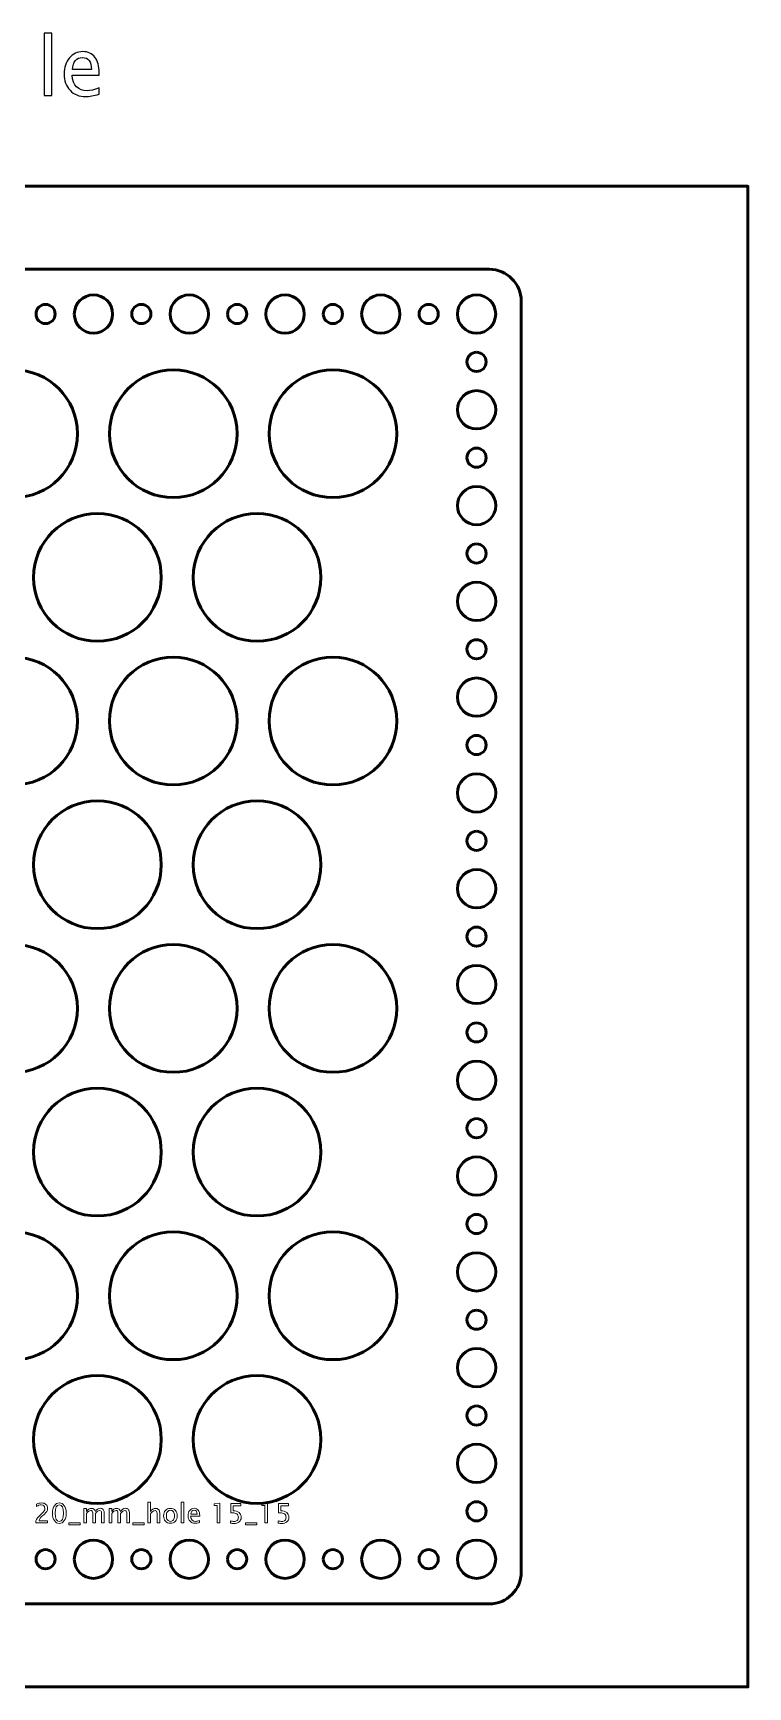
# Model space of a CAD drawing. Header units: centimetres. Extents: x -44 to 44, y -29.8 to 29.1.
# Drawn here: x 2.8 to 14, y -29.75 to -3.85 of the extents above; entities that cross this region are included whole.
import ezdxf

# ---------------------------------------------------------------- set-up
doc = ezdxf.new("R2010")
doc.units = ezdxf.units.CM
doc.header["$MEASUREMENT"] = 0
doc.layers.add('Layer 1', color=7, linetype='Continuous')

msp = doc.modelspace()

# ---------------------------------------------------------------- linework, layer by layer
at = {"layer": 'Layer 1', "color": 4, "lineweight": 53}
msp.add_lwpolyline([(-14, -29.75), (14, -29.75), (14, -6.25), (-14, -6.25), (-14, -29.75)], close=True, dxfattribs=at)
at = {"layer": 'Layer 1', "lineweight": 53}
for centre, major_axis in [((9.75, -9), (0, 0.15)), ((2.50003, -10.12503), (0, 1.00003)), ((5.00003, -10.12503), (0, 1.00003)), ((7.50003, -10.12503), (0, 1.00003)), ((9.75001, -9.75001), (0, 0.30001)), ((9.75, -10.5), (0, 0.15)), ((9.75001, -11.25001), (0, 0.30001)), ((3.81253, -12.37503), (0, 1.00003)), ((6.31253, -12.37503), (0, 1.00003)), ((9.75, -12), (0, 0.15)), ((9.75001, -12.75001), (0, 0.30001)), ((9.75, -13.5), (0, 0.15)), ((2.50003, -14.62503), (0, 1.00003)), ((5.00003, -14.62503), (0, 1.00003)), ((7.50003, -14.62503), (0, 1.00003)), ((9.75001, -14.25001), (0, 0.30001)), ((9.75, -15), (0, 0.15)), ((9.75001, -15.75001), (0, 0.30001)), ((3.81253, -16.87503), (0, 1.00003)), ((6.31253, -16.87503), (0, 1.00003)), ((9.75, -16.5), (0, 0.15)), ((9.75001, -17.25001), (0, 0.30001)), ((9.75, -18), (0, 0.15)), ((2.50003, -19.12503), (0, 1.00003)), ((5.00003, -19.12503), (0, 1.00003)), ((7.50003, -19.12503), (0, 1.00003)), ((9.75001, -18.75001), (0, 0.30001)), ((9.75, -19.5), (0, 0.15)), ((9.75001, -20.25001), (0, 0.30001)), ((3.81253, -21.37503), (0, 1.00003)), ((6.31253, -21.37503), (0, 1.00003)), ((9.75, -21), (0, 0.15)), ((9.75001, -21.75001), (0, 0.30001)), ((9.75, -22.5), (0, 0.15)), ((2.50003, -23.62503), (0, 1.00003)), ((5.00003, -23.62503), (0, 1.00003)), ((7.50003, -23.62503), (0, 1.00003)), ((9.75001, -23.25001), (0, 0.30001)), ((9.75, -24), (0, 0.15)), ((9.75001, -24.75001), (0, 0.30001)), ((3.81253, -25.87503), (0, 1.00003)), ((6.31253, -25.87503), (0, 1.00003)), ((9.75, -25.5), (0, 0.15)), ((9.75001, -26.25001), (0, 0.30001)), ((9.75, -27), (0, 0.15))]:
    msp.add_ellipse(centre, major_axis=major_axis, ratio=1, dxfattribs=at)
at = {"layer": 'Layer 1'}
for points, knots in [([(2.97593, -4.82956), (2.97593, -4.82956), (2.97593, -3.85039), (2.97593, -3.85039), (2.97593, -3.85039), (2.97593, -3.85039), (3.09785, -3.85039), (3.09785, -3.85039), (3.09785, -3.85039), (3.09785, -3.85039), (3.09785, -4.82956), (3.09785, -4.82956), (3.09785, -4.82956), (3.09785, -4.82956), (2.97593, -4.82956), (2.97593, -4.82956)], [0, 0, 0, 0, 0.2, 0.2, 0.2, 0.2, 0.4, 0.4, 0.4, 0.4, 0.6, 0.6, 0.6, 0.6, 1, 1, 1, 1]), ([(3.83699, -4.80797), (3.75508, -4.83252), (3.68501, -4.8448), (3.62659, -4.8448), (3.62659, -4.8448), (3.5269, -4.8448), (3.44583, -4.81178), (3.38339, -4.74595), (3.38339, -4.74595), (3.32095, -4.68012), (3.28962, -4.59482), (3.28962, -4.48983), (3.28962, -4.48983), (3.28962, -4.38802), (3.31714, -4.30441), (3.37238, -4.23901), (3.37238, -4.23901), (3.42763, -4.17382), (3.49832, -4.14122), (3.58447, -4.14122), (3.58447, -4.14122), (3.66596, -4.14122), (3.72904, -4.17022), (3.77349, -4.22821), (3.77349, -4.22821), (3.81794, -4.28621), (3.84017, -4.36834), (3.84017, -4.47481), (3.84017, -4.47481), (3.84017, -4.47481), (3.83953, -4.51206), (3.83953, -4.51206), (3.83953, -4.51206), (3.83953, -4.51206), (3.41408, -4.51206), (3.41408, -4.51206), (3.41408, -4.51206), (3.43186, -4.67293), (3.51039, -4.75336), (3.64945, -4.75336), (3.64945, -4.75336), (3.70047, -4.75336), (3.76291, -4.73897), (3.83699, -4.71018), (3.83699, -4.71018), (3.83699, -4.71018), (3.83699, -4.80797), (3.83699, -4.80797)], [0, 0, 0, 0, 0.07692308, 0.07692308, 0.07692308, 0.07692308, 0.15384615, 0.15384615, 0.15384615, 0.15384615, 0.23076923, 0.23076923, 0.23076923, 0.23076923, 0.30769231, 0.30769231, 0.30769231, 0.30769231, 0.38461538, 0.38461538, 0.38461538, 0.38461538, 0.46153846, 0.46153846, 0.46153846, 0.46153846, 0.53846154, 0.53846154, 0.53846154, 0.53846154, 0.61538462, 0.61538462, 0.61538462, 0.61538462, 0.69230769, 0.69230769, 0.69230769, 0.69230769, 0.76923077, 0.76923077, 0.76923077, 0.76923077, 0.84615385, 0.84615385, 0.84615385, 0.84615385, 1, 1, 1, 1]), ([(3.42043, -4.42062), (3.42043, -4.42062), (3.71761, -4.42062), (3.71761, -4.42062), (3.71761, -4.42062), (3.71761, -4.29531), (3.67083, -4.23266), (3.57749, -4.23266), (3.57749, -4.23266), (3.48351, -4.23266), (3.43123, -4.29531), (3.42043, -4.42062)], [0, 0, 0, 0, 0.25, 0.25, 0.25, 0.25, 0.5, 0.5, 0.5, 0.5, 1, 1, 1, 1])]:
    msp.add_open_spline(points, degree=3, knots=knots, dxfattribs=at)
at = {"layer": 'Layer 1', "lineweight": 53}
for points, knots in [([(-10.45, -27.95), (-10.45, -27.95), (-10.45, -8.05), (-10.45, -8.05), (-10.45, -8.05), (-10.45, -7.77386), (-10.22614, -7.55), (-9.95, -7.55), (-9.95, -7.55), (-9.95, -7.55), (9.95, -7.55), (9.95, -7.55), (9.95, -7.55), (10.22614, -7.55), (10.45, -7.77386), (10.45, -8.05), (10.45, -8.05), (10.45, -8.05), (10.45, -27.95), (10.45, -27.95), (10.45, -27.95), (10.45, -28.22614), (10.22614, -28.45), (9.95, -28.45), (9.95, -28.45), (9.95, -28.45), (-9.95, -28.45), (-9.95, -28.45), (-9.95, -28.45), (-10.22614, -28.45), (-10.45, -28.22614), (-10.45, -27.95)], [0, 0, 0, 0, 0.11111111, 0.11111111, 0.11111111, 0.11111111, 0.22222222, 0.22222222, 0.22222222, 0.22222222, 0.33333333, 0.33333333, 0.33333333, 0.33333333, 0.44444444, 0.44444444, 0.44444444, 0.44444444, 0.55555556, 0.55555556, 0.55555556, 0.55555556, 0.66666667, 0.66666667, 0.66666667, 0.66666667, 0.77777778, 0.77777778, 0.77777778, 0.77777778, 1, 1, 1, 1]), ([(3.45, -8.25), (3.45, -8.08431), (3.58431, -7.95), (3.75, -7.95), (3.75, -7.95), (3.91569, -7.95), (4.05, -8.08431), (4.05, -8.25), (4.05, -8.25), (4.05, -8.41569), (3.91569, -8.55), (3.75, -8.55), (3.75, -8.55), (3.58431, -8.55), (3.45, -8.41569), (3.45, -8.25)], [0, 0, 0, 0, 0.2, 0.2, 0.2, 0.2, 0.4, 0.4, 0.4, 0.4, 0.6, 0.6, 0.6, 0.6, 1, 1, 1, 1]), ([(4.95, -8.25), (4.95, -8.08431), (5.08431, -7.95), (5.25, -7.95), (5.25, -7.95), (5.41569, -7.95), (5.55, -8.08431), (5.55, -8.25), (5.55, -8.25), (5.55, -8.41569), (5.41569, -8.55), (5.25, -8.55), (5.25, -8.55), (5.08431, -8.55), (4.95, -8.41569), (4.95, -8.25)], [0, 0, 0, 0, 0.2, 0.2, 0.2, 0.2, 0.4, 0.4, 0.4, 0.4, 0.6, 0.6, 0.6, 0.6, 1, 1, 1, 1]), ([(6.45, -8.25), (6.45, -8.08431), (6.58431, -7.95), (6.75, -7.95), (6.75, -7.95), (6.91569, -7.95), (7.05, -8.08431), (7.05, -8.25), (7.05, -8.25), (7.05, -8.41569), (6.91569, -8.55), (6.75, -8.55), (6.75, -8.55), (6.58431, -8.55), (6.45, -8.41569), (6.45, -8.25)], [0, 0, 0, 0, 0.2, 0.2, 0.2, 0.2, 0.4, 0.4, 0.4, 0.4, 0.6, 0.6, 0.6, 0.6, 1, 1, 1, 1]), ([(7.95, -8.25), (7.95, -8.08431), (8.08431, -7.95), (8.25, -7.95), (8.25, -7.95), (8.41569, -7.95), (8.55, -8.08431), (8.55, -8.25), (8.55, -8.25), (8.55, -8.41569), (8.41569, -8.55), (8.25, -8.55), (8.25, -8.55), (8.08431, -8.55), (7.95, -8.41569), (7.95, -8.25)], [0, 0, 0, 0, 0.2, 0.2, 0.2, 0.2, 0.4, 0.4, 0.4, 0.4, 0.6, 0.6, 0.6, 0.6, 1, 1, 1, 1]), ([(9.45, -8.25), (9.45, -8.08431), (9.58431, -7.95), (9.75, -7.95), (9.75, -7.95), (9.91569, -7.95), (10.05, -8.08431), (10.05, -8.25), (10.05, -8.25), (10.05, -8.41569), (9.91569, -8.55), (9.75, -8.55), (9.75, -8.55), (9.58431, -8.55), (9.45, -8.41569), (9.45, -8.25)], [0, 0, 0, 0, 0.2, 0.2, 0.2, 0.2, 0.4, 0.4, 0.4, 0.4, 0.6, 0.6, 0.6, 0.6, 1, 1, 1, 1]), ([(2.85, -8.25), (2.85, -8.16716), (2.91716, -8.1), (3, -8.1), (3, -8.1), (3.08284, -8.1), (3.15, -8.16716), (3.15, -8.25), (3.15, -8.25), (3.15, -8.33284), (3.08284, -8.4), (3, -8.4), (3, -8.4), (2.91716, -8.4), (2.85, -8.33284), (2.85, -8.25)], [0, 0, 0, 0, 0.2, 0.2, 0.2, 0.2, 0.4, 0.4, 0.4, 0.4, 0.6, 0.6, 0.6, 0.6, 1, 1, 1, 1]), ([(4.35, -8.25), (4.35, -8.16716), (4.41716, -8.1), (4.5, -8.1), (4.5, -8.1), (4.58284, -8.1), (4.65, -8.16716), (4.65, -8.25), (4.65, -8.25), (4.65, -8.33284), (4.58284, -8.4), (4.5, -8.4), (4.5, -8.4), (4.41716, -8.4), (4.35, -8.33284), (4.35, -8.25)], [0, 0, 0, 0, 0.2, 0.2, 0.2, 0.2, 0.4, 0.4, 0.4, 0.4, 0.6, 0.6, 0.6, 0.6, 1, 1, 1, 1]), ([(5.85, -8.25), (5.85, -8.16716), (5.91716, -8.1), (6, -8.1), (6, -8.1), (6.08284, -8.1), (6.15, -8.16716), (6.15, -8.25), (6.15, -8.25), (6.15, -8.33284), (6.08284, -8.4), (6, -8.4), (6, -8.4), (5.91716, -8.4), (5.85, -8.33284), (5.85, -8.25)], [0, 0, 0, 0, 0.2, 0.2, 0.2, 0.2, 0.4, 0.4, 0.4, 0.4, 0.6, 0.6, 0.6, 0.6, 1, 1, 1, 1]), ([(7.35, -8.25), (7.35, -8.16716), (7.41716, -8.1), (7.5, -8.1), (7.5, -8.1), (7.58284, -8.1), (7.65, -8.16716), (7.65, -8.25), (7.65, -8.25), (7.65, -8.33284), (7.58284, -8.4), (7.5, -8.4), (7.5, -8.4), (7.41716, -8.4), (7.35, -8.33284), (7.35, -8.25)], [0, 0, 0, 0, 0.2, 0.2, 0.2, 0.2, 0.4, 0.4, 0.4, 0.4, 0.6, 0.6, 0.6, 0.6, 1, 1, 1, 1]), ([(8.85, -8.25), (8.85, -8.16716), (8.91716, -8.1), (9, -8.1), (9, -8.1), (9.08284, -8.1), (9.15, -8.16716), (9.15, -8.25), (9.15, -8.25), (9.15, -8.33284), (9.08284, -8.4), (9, -8.4), (9, -8.4), (8.91716, -8.4), (8.85, -8.33284), (8.85, -8.25)], [0, 0, 0, 0, 0.2, 0.2, 0.2, 0.2, 0.4, 0.4, 0.4, 0.4, 0.6, 0.6, 0.6, 0.6, 1, 1, 1, 1]), ([(3.45, -27.75), (3.45, -27.58431), (3.58431, -27.45), (3.75, -27.45), (3.75, -27.45), (3.91569, -27.45), (4.05, -27.58431), (4.05, -27.75), (4.05, -27.75), (4.05, -27.91569), (3.91569, -28.05), (3.75, -28.05), (3.75, -28.05), (3.58431, -28.05), (3.45, -27.91569), (3.45, -27.75)], [0, 0, 0, 0, 0.2, 0.2, 0.2, 0.2, 0.4, 0.4, 0.4, 0.4, 0.6, 0.6, 0.6, 0.6, 1, 1, 1, 1]), ([(4.95, -27.75), (4.95, -27.58431), (5.08431, -27.45), (5.25, -27.45), (5.25, -27.45), (5.41569, -27.45), (5.55, -27.58431), (5.55, -27.75), (5.55, -27.75), (5.55, -27.91569), (5.41569, -28.05), (5.25, -28.05), (5.25, -28.05), (5.08431, -28.05), (4.95, -27.91569), (4.95, -27.75)], [0, 0, 0, 0, 0.2, 0.2, 0.2, 0.2, 0.4, 0.4, 0.4, 0.4, 0.6, 0.6, 0.6, 0.6, 1, 1, 1, 1]), ([(6.45, -27.75), (6.45, -27.58431), (6.58431, -27.45), (6.75, -27.45), (6.75, -27.45), (6.91569, -27.45), (7.05, -27.58431), (7.05, -27.75), (7.05, -27.75), (7.05, -27.91569), (6.91569, -28.05), (6.75, -28.05), (6.75, -28.05), (6.58431, -28.05), (6.45, -27.91569), (6.45, -27.75)], [0, 0, 0, 0, 0.2, 0.2, 0.2, 0.2, 0.4, 0.4, 0.4, 0.4, 0.6, 0.6, 0.6, 0.6, 1, 1, 1, 1]), ([(7.95, -27.75), (7.95, -27.58431), (8.08431, -27.45), (8.25, -27.45), (8.25, -27.45), (8.41569, -27.45), (8.55, -27.58431), (8.55, -27.75), (8.55, -27.75), (8.55, -27.91569), (8.41569, -28.05), (8.25, -28.05), (8.25, -28.05), (8.08431, -28.05), (7.95, -27.91569), (7.95, -27.75)], [0, 0, 0, 0, 0.2, 0.2, 0.2, 0.2, 0.4, 0.4, 0.4, 0.4, 0.6, 0.6, 0.6, 0.6, 1, 1, 1, 1]), ([(9.45, -27.75), (9.45, -27.58431), (9.58431, -27.45), (9.75, -27.45), (9.75, -27.45), (9.91569, -27.45), (10.05, -27.58431), (10.05, -27.75), (10.05, -27.75), (10.05, -27.91569), (9.91569, -28.05), (9.75, -28.05), (9.75, -28.05), (9.58431, -28.05), (9.45, -27.91569), (9.45, -27.75)], [0, 0, 0, 0, 0.2, 0.2, 0.2, 0.2, 0.4, 0.4, 0.4, 0.4, 0.6, 0.6, 0.6, 0.6, 1, 1, 1, 1]), ([(2.85, -27.75), (2.85, -27.66716), (2.91716, -27.6), (3, -27.6), (3, -27.6), (3.08284, -27.6), (3.15, -27.66716), (3.15, -27.75), (3.15, -27.75), (3.15, -27.83284), (3.08284, -27.9), (3, -27.9), (3, -27.9), (2.91716, -27.9), (2.85, -27.83284), (2.85, -27.75)], [0, 0, 0, 0, 0.2, 0.2, 0.2, 0.2, 0.4, 0.4, 0.4, 0.4, 0.6, 0.6, 0.6, 0.6, 1, 1, 1, 1]), ([(4.35, -27.75), (4.35, -27.66716), (4.41716, -27.6), (4.5, -27.6), (4.5, -27.6), (4.58284, -27.6), (4.65, -27.66716), (4.65, -27.75), (4.65, -27.75), (4.65, -27.83284), (4.58284, -27.9), (4.5, -27.9), (4.5, -27.9), (4.41716, -27.9), (4.35, -27.83284), (4.35, -27.75)], [0, 0, 0, 0, 0.2, 0.2, 0.2, 0.2, 0.4, 0.4, 0.4, 0.4, 0.6, 0.6, 0.6, 0.6, 1, 1, 1, 1]), ([(5.85, -27.75), (5.85, -27.66716), (5.91716, -27.6), (6, -27.6), (6, -27.6), (6.08284, -27.6), (6.15, -27.66716), (6.15, -27.75), (6.15, -27.75), (6.15, -27.83284), (6.08284, -27.9), (6, -27.9), (6, -27.9), (5.91716, -27.9), (5.85, -27.83284), (5.85, -27.75)], [0, 0, 0, 0, 0.2, 0.2, 0.2, 0.2, 0.4, 0.4, 0.4, 0.4, 0.6, 0.6, 0.6, 0.6, 1, 1, 1, 1]), ([(7.35, -27.75), (7.35, -27.66716), (7.41716, -27.6), (7.5, -27.6), (7.5, -27.6), (7.58284, -27.6), (7.65, -27.66716), (7.65, -27.75), (7.65, -27.75), (7.65, -27.83284), (7.58284, -27.9), (7.5, -27.9), (7.5, -27.9), (7.41716, -27.9), (7.35, -27.83284), (7.35, -27.75)], [0, 0, 0, 0, 0.2, 0.2, 0.2, 0.2, 0.4, 0.4, 0.4, 0.4, 0.6, 0.6, 0.6, 0.6, 1, 1, 1, 1]), ([(8.85, -27.75), (8.85, -27.66716), (8.91716, -27.6), (9, -27.6), (9, -27.6), (9.08284, -27.6), (9.15, -27.66716), (9.15, -27.75), (9.15, -27.75), (9.15, -27.83284), (9.08284, -27.9), (9, -27.9), (9, -27.9), (8.91716, -27.9), (8.85, -27.83284), (8.85, -27.75)], [0, 0, 0, 0, 0.2, 0.2, 0.2, 0.2, 0.4, 0.4, 0.4, 0.4, 0.6, 0.6, 0.6, 0.6, 1, 1, 1, 1])]:
    msp.add_open_spline(points, degree=3, knots=knots, dxfattribs=at)
at = {"layer": 'Layer 1', "color": 5, "lineweight": 9}
for points, knots in [([(2.84849, -27.18252), (2.84849, -27.18252), (2.84849, -27.14696), (2.84849, -27.14696), (2.84849, -27.14696), (2.86034, -27.11923), (2.88426, -27.08896), (2.92031, -27.0563), (2.92031, -27.0563), (2.92031, -27.0563), (2.94359, -27.03541), (2.94359, -27.03541), (2.94359, -27.03541), (2.97358, -27.00818), (2.98861, -26.98123), (2.98861, -26.95442), (2.98861, -26.95442), (2.98861, -26.93727), (2.98346, -26.92387), (2.97323, -26.91406), (2.97323, -26.91406), (2.963, -26.90425), (2.94882, -26.89931), (2.93082, -26.89931), (2.93082, -26.89931), (2.9098, -26.89931), (2.88489, -26.90736), (2.85611, -26.92344), (2.85611, -26.92344), (2.85611, -26.92344), (2.85611, -26.88788), (2.85611, -26.88788), (2.85611, -26.88788), (2.88327, -26.87518), (2.91029, -26.86883), (2.93724, -26.86883), (2.93724, -26.86883), (2.96589, -26.86883), (2.98889, -26.87652), (3.00625, -26.89197), (3.00625, -26.89197), (3.02353, -26.90743), (3.03221, -26.92789), (3.03221, -26.95343), (3.03221, -26.95343), (3.03221, -26.97177), (3.02784, -26.98807), (3.01909, -27.00225), (3.01909, -27.00225), (3.01027, -27.0165), (2.99397, -27.03372), (2.97005, -27.05404), (2.97005, -27.05404), (2.97005, -27.05404), (2.95432, -27.06744), (2.95432, -27.06744), (2.95432, -27.06744), (2.92158, -27.09517), (2.90267, -27.1217), (2.89759, -27.14696), (2.89759, -27.14696), (2.89759, -27.14696), (3.03094, -27.14696), (3.03094, -27.14696), (3.03094, -27.14696), (3.03094, -27.14696), (3.03094, -27.18252), (3.03094, -27.18252), (3.03094, -27.18252), (3.03094, -27.18252), (2.84849, -27.18252), (2.84849, -27.18252)], [0, 0, 0, 0, 0.05263158, 0.05263158, 0.05263158, 0.05263158, 0.10526316, 0.10526316, 0.10526316, 0.10526316, 0.15789474, 0.15789474, 0.15789474, 0.15789474, 0.21052632, 0.21052632, 0.21052632, 0.21052632, 0.26315789, 0.26315789, 0.26315789, 0.26315789, 0.31578947, 0.31578947, 0.31578947, 0.31578947, 0.36842105, 0.36842105, 0.36842105, 0.36842105, 0.42105263, 0.42105263, 0.42105263, 0.42105263, 0.47368421, 0.47368421, 0.47368421, 0.47368421, 0.52631579, 0.52631579, 0.52631579, 0.52631579, 0.57894737, 0.57894737, 0.57894737, 0.57894737, 0.63157895, 0.63157895, 0.63157895, 0.63157895, 0.68421053, 0.68421053, 0.68421053, 0.68421053, 0.73684211, 0.73684211, 0.73684211, 0.73684211, 0.78947368, 0.78947368, 0.78947368, 0.78947368, 0.84210526, 0.84210526, 0.84210526, 0.84210526, 0.89473684, 0.89473684, 0.89473684, 0.89473684, 1, 1, 1, 1]), ([(3.21481, -27.19014), (3.18271, -27.19014), (3.15682, -27.17539), (3.1372, -27.14597), (3.1372, -27.14597), (3.11752, -27.11655), (3.10771, -27.07775), (3.10771, -27.02949), (3.10771, -27.02949), (3.10771, -26.98123), (3.11752, -26.94242), (3.1372, -26.913), (3.1372, -26.913), (3.15682, -26.88358), (3.18271, -26.86883), (3.21481, -26.86883), (3.21481, -26.86883), (3.24706, -26.86883), (3.27295, -26.88351), (3.29256, -26.91286), (3.29256, -26.91286), (3.31211, -26.94221), (3.32191, -26.98109), (3.32191, -27.02949), (3.32191, -27.02949), (3.32191, -27.07775), (3.31211, -27.11655), (3.29256, -27.14597), (3.29256, -27.14597), (3.27295, -27.17539), (3.24706, -27.19014), (3.21481, -27.19014)], [0, 0, 0, 0, 0.11111111, 0.11111111, 0.11111111, 0.11111111, 0.22222222, 0.22222222, 0.22222222, 0.22222222, 0.33333333, 0.33333333, 0.33333333, 0.33333333, 0.44444444, 0.44444444, 0.44444444, 0.44444444, 0.55555556, 0.55555556, 0.55555556, 0.55555556, 0.66666667, 0.66666667, 0.66666667, 0.66666667, 0.77777778, 0.77777778, 0.77777778, 0.77777778, 1, 1, 1, 1]), ([(3.21474, -27.15966), (3.25715, -27.15966), (3.27831, -27.11627), (3.27831, -27.02949), (3.27831, -27.02949), (3.27831, -26.9427), (3.25715, -26.89931), (3.21474, -26.89931), (3.21474, -26.89931), (3.17248, -26.89931), (3.15131, -26.9427), (3.15131, -27.02949), (3.15131, -27.02949), (3.15131, -27.11627), (3.17248, -27.15966), (3.21474, -27.15966)], [0, 0, 0, 0, 0.2, 0.2, 0.2, 0.2, 0.4, 0.4, 0.4, 0.4, 0.6, 0.6, 0.6, 0.6, 1, 1, 1, 1]), ([(4.60321, -27.18252), (4.60321, -27.18252), (4.60321, -26.85613), (4.60321, -26.85613), (4.60321, -26.85613), (4.60321, -26.85613), (4.64385, -26.85613), (4.64385, -26.85613), (4.64385, -26.85613), (4.64385, -26.85613), (4.64385, -27.00056), (4.64385, -27.00056), (4.64385, -27.00056), (4.66537, -26.96916), (4.69176, -26.9535), (4.72294, -26.9535), (4.72294, -26.9535), (4.74256, -26.9535), (4.75815, -26.95964), (4.76965, -26.97198), (4.76965, -26.97198), (4.78115, -26.98426), (4.78693, -27.00084), (4.78693, -27.02158), (4.78693, -27.02158), (4.78693, -27.02158), (4.78693, -27.18252), (4.78693, -27.18252), (4.78693, -27.18252), (4.78693, -27.18252), (4.7463, -27.18252), (4.7463, -27.18252), (4.7463, -27.18252), (4.7463, -27.18252), (4.7463, -27.03485), (4.7463, -27.03485), (4.7463, -27.03485), (4.7463, -27.0182), (4.74383, -27.00634), (4.73896, -26.99929), (4.73896, -26.99929), (4.73402, -26.99216), (4.7259, -26.98863), (4.71455, -26.98863), (4.71455, -26.98863), (4.68957, -26.98863), (4.666, -27.00493), (4.64385, -27.03753), (4.64385, -27.03753), (4.64385, -27.03753), (4.64385, -27.18252), (4.64385, -27.18252), (4.64385, -27.18252), (4.64385, -27.18252), (4.60321, -27.18252), (4.60321, -27.18252)], [0, 0, 0, 0, 0.06666667, 0.06666667, 0.06666667, 0.06666667, 0.13333333, 0.13333333, 0.13333333, 0.13333333, 0.2, 0.2, 0.2, 0.2, 0.26666667, 0.26666667, 0.26666667, 0.26666667, 0.33333333, 0.33333333, 0.33333333, 0.33333333, 0.4, 0.4, 0.4, 0.4, 0.46666667, 0.46666667, 0.46666667, 0.46666667, 0.53333333, 0.53333333, 0.53333333, 0.53333333, 0.6, 0.6, 0.6, 0.6, 0.66666667, 0.66666667, 0.66666667, 0.66666667, 0.73333333, 0.73333333, 0.73333333, 0.73333333, 0.8, 0.8, 0.8, 0.8, 0.86666667, 0.86666667, 0.86666667, 0.86666667, 1, 1, 1, 1]), ([(5.12603, -27.18252), (5.12603, -27.18252), (5.12603, -26.85613), (5.12603, -26.85613), (5.12603, -26.85613), (5.12603, -26.85613), (5.16667, -26.85613), (5.16667, -26.85613), (5.16667, -26.85613), (5.16667, -26.85613), (5.16667, -27.18252), (5.16667, -27.18252), (5.16667, -27.18252), (5.16667, -27.18252), (5.12603, -27.18252), (5.12603, -27.18252)], [0, 0, 0, 0, 0.2, 0.2, 0.2, 0.2, 0.4, 0.4, 0.4, 0.4, 0.6, 0.6, 0.6, 0.6, 1, 1, 1, 1]), ([(5.68842, -27.18252), (5.68842, -27.18252), (5.68842, -26.90693), (5.68842, -26.90693), (5.68842, -26.90693), (5.68842, -26.90693), (5.63974, -26.90693), (5.63974, -26.90693), (5.63974, -26.90693), (5.63974, -26.90693), (5.63974, -26.88153), (5.63974, -26.88153), (5.63974, -26.88153), (5.63974, -26.88153), (5.72906, -26.87391), (5.72906, -26.87391), (5.72906, -26.87391), (5.72906, -26.87391), (5.72906, -27.18252), (5.72906, -27.18252), (5.72906, -27.18252), (5.72906, -27.18252), (5.68842, -27.18252), (5.68842, -27.18252)], [0, 0, 0, 0, 0.14285714, 0.14285714, 0.14285714, 0.14285714, 0.28571429, 0.28571429, 0.28571429, 0.28571429, 0.42857143, 0.42857143, 0.42857143, 0.42857143, 0.57142857, 0.57142857, 0.57142857, 0.57142857, 0.71428571, 0.71428571, 0.71428571, 0.71428571, 1, 1, 1, 1]), ([(5.89685, -27.18379), (5.89685, -27.18379), (5.89685, -27.14738), (5.89685, -27.14738), (5.89685, -27.14738), (5.9171, -27.15557), (5.93629, -27.15966), (5.95463, -27.15966), (5.95463, -27.15966), (5.97467, -27.15966), (5.99047, -27.15373), (6.00197, -27.14188), (6.00197, -27.14188), (6.01347, -27.13003), (6.01919, -27.11373), (6.01919, -27.09299), (6.01919, -27.09299), (6.01919, -27.07069), (6.01107, -27.05362), (5.99485, -27.04183), (5.99485, -27.04183), (5.97862, -27.03005), (5.95512, -27.02419), (5.92443, -27.02419), (5.92443, -27.02419), (5.91731, -27.02419), (5.90976, -27.02469), (5.90193, -27.02568), (5.90193, -27.02568), (5.90193, -27.02568), (5.90193, -26.87645), (5.90193, -26.87645), (5.90193, -26.87645), (5.90193, -26.87645), (6.05687, -26.87645), (6.05687, -26.87645), (6.05687, -26.87645), (6.05687, -26.87645), (6.05687, -26.91201), (6.05687, -26.91201), (6.05687, -26.91201), (6.05687, -26.91201), (5.93749, -26.91201), (5.93749, -26.91201), (5.93749, -26.91201), (5.93749, -26.91201), (5.93749, -26.99287), (5.93749, -26.99287), (5.93749, -26.99287), (5.97686, -26.99287), (6.00755, -27.0019), (6.02963, -27.01996), (6.02963, -27.01996), (6.05171, -27.03795), (6.06279, -27.06293), (6.06279, -27.09489), (6.06279, -27.09489), (6.06279, -27.12466), (6.05277, -27.14795), (6.03274, -27.16481), (6.03274, -27.16481), (6.0127, -27.18167), (5.98504, -27.19014), (5.94976, -27.19014), (5.94976, -27.19014), (5.93403, -27.19014), (5.91639, -27.18802), (5.89685, -27.18379)], [0, 0, 0, 0, 0.05555556, 0.05555556, 0.05555556, 0.05555556, 0.11111111, 0.11111111, 0.11111111, 0.11111111, 0.16666667, 0.16666667, 0.16666667, 0.16666667, 0.22222222, 0.22222222, 0.22222222, 0.22222222, 0.27777778, 0.27777778, 0.27777778, 0.27777778, 0.33333333, 0.33333333, 0.33333333, 0.33333333, 0.38888889, 0.38888889, 0.38888889, 0.38888889, 0.44444444, 0.44444444, 0.44444444, 0.44444444, 0.5, 0.5, 0.5, 0.5, 0.55555556, 0.55555556, 0.55555556, 0.55555556, 0.61111111, 0.61111111, 0.61111111, 0.61111111, 0.66666667, 0.66666667, 0.66666667, 0.66666667, 0.72222222, 0.72222222, 0.72222222, 0.72222222, 0.77777778, 0.77777778, 0.77777778, 0.77777778, 0.83333333, 0.83333333, 0.83333333, 0.83333333, 0.88888889, 0.88888889, 0.88888889, 0.88888889, 1, 1, 1, 1]), ([(6.43547, -27.18252), (6.43547, -27.18252), (6.43547, -26.90693), (6.43547, -26.90693), (6.43547, -26.90693), (6.43547, -26.90693), (6.38679, -26.90693), (6.38679, -26.90693), (6.38679, -26.90693), (6.38679, -26.90693), (6.38679, -26.88153), (6.38679, -26.88153), (6.38679, -26.88153), (6.38679, -26.88153), (6.47611, -26.87391), (6.47611, -26.87391), (6.47611, -26.87391), (6.47611, -26.87391), (6.47611, -27.18252), (6.47611, -27.18252), (6.47611, -27.18252), (6.47611, -27.18252), (6.43547, -27.18252), (6.43547, -27.18252)], [0, 0, 0, 0, 0.14285714, 0.14285714, 0.14285714, 0.14285714, 0.28571429, 0.28571429, 0.28571429, 0.28571429, 0.42857143, 0.42857143, 0.42857143, 0.42857143, 0.57142857, 0.57142857, 0.57142857, 0.57142857, 0.71428571, 0.71428571, 0.71428571, 0.71428571, 1, 1, 1, 1]), ([(6.6439, -27.18379), (6.6439, -27.18379), (6.6439, -27.14738), (6.6439, -27.14738), (6.6439, -27.14738), (6.66415, -27.15557), (6.68334, -27.15966), (6.70168, -27.15966), (6.70168, -27.15966), (6.72172, -27.15966), (6.73752, -27.15373), (6.74902, -27.14188), (6.74902, -27.14188), (6.76052, -27.13003), (6.76624, -27.11373), (6.76624, -27.09299), (6.76624, -27.09299), (6.76624, -27.07069), (6.75812, -27.05362), (6.7419, -27.04183), (6.7419, -27.04183), (6.72567, -27.03005), (6.70217, -27.02419), (6.67148, -27.02419), (6.67148, -27.02419), (6.66436, -27.02419), (6.65681, -27.02469), (6.64898, -27.02568), (6.64898, -27.02568), (6.64898, -27.02568), (6.64898, -26.87645), (6.64898, -26.87645), (6.64898, -26.87645), (6.64898, -26.87645), (6.80392, -26.87645), (6.80392, -26.87645), (6.80392, -26.87645), (6.80392, -26.87645), (6.80392, -26.91201), (6.80392, -26.91201), (6.80392, -26.91201), (6.80392, -26.91201), (6.68454, -26.91201), (6.68454, -26.91201), (6.68454, -26.91201), (6.68454, -26.91201), (6.68454, -26.99287), (6.68454, -26.99287), (6.68454, -26.99287), (6.72391, -26.99287), (6.7546, -27.0019), (6.77668, -27.01996), (6.77668, -27.01996), (6.79876, -27.03795), (6.80984, -27.06293), (6.80984, -27.09489), (6.80984, -27.09489), (6.80984, -27.12466), (6.79982, -27.14795), (6.77979, -27.16481), (6.77979, -27.16481), (6.75975, -27.18167), (6.73209, -27.19014), (6.69681, -27.19014), (6.69681, -27.19014), (6.68108, -27.19014), (6.66344, -27.18802), (6.6439, -27.18379)], [0, 0, 0, 0, 0.05555556, 0.05555556, 0.05555556, 0.05555556, 0.11111111, 0.11111111, 0.11111111, 0.11111111, 0.16666667, 0.16666667, 0.16666667, 0.16666667, 0.22222222, 0.22222222, 0.22222222, 0.22222222, 0.27777778, 0.27777778, 0.27777778, 0.27777778, 0.33333333, 0.33333333, 0.33333333, 0.33333333, 0.38888889, 0.38888889, 0.38888889, 0.38888889, 0.44444444, 0.44444444, 0.44444444, 0.44444444, 0.5, 0.5, 0.5, 0.5, 0.55555556, 0.55555556, 0.55555556, 0.55555556, 0.61111111, 0.61111111, 0.61111111, 0.61111111, 0.66666667, 0.66666667, 0.66666667, 0.66666667, 0.72222222, 0.72222222, 0.72222222, 0.72222222, 0.77777778, 0.77777778, 0.77777778, 0.77777778, 0.83333333, 0.83333333, 0.83333333, 0.83333333, 0.88888889, 0.88888889, 0.88888889, 0.88888889, 1, 1, 1, 1]), ([(3.36651, -27.213), (3.36651, -27.213), (3.36651, -27.18252), (3.36651, -27.18252), (3.36651, -27.18252), (3.36651, -27.18252), (3.54262, -27.18252), (3.54262, -27.18252), (3.54262, -27.18252), (3.54262, -27.18252), (3.54262, -27.213), (3.54262, -27.213), (3.54262, -27.213), (3.54262, -27.213), (3.36651, -27.213), (3.36651, -27.213)], [0, 0, 0, 0, 0.2, 0.2, 0.2, 0.2, 0.4, 0.4, 0.4, 0.4, 0.6, 0.6, 0.6, 0.6, 1, 1, 1, 1]), ([(3.60104, -27.18252), (3.60104, -27.18252), (3.60104, -26.95816), (3.60104, -26.95816), (3.60104, -26.95816), (3.60104, -26.95816), (3.64168, -26.95816), (3.64168, -26.95816), (3.64168, -26.95816), (3.64168, -26.95816), (3.64168, -27.00056), (3.64168, -27.00056), (3.64168, -27.00056), (3.66151, -26.96916), (3.68691, -26.9535), (3.71802, -26.9535), (3.71802, -26.9535), (3.74801, -26.9535), (3.7684, -26.96916), (3.77926, -27.00056), (3.77926, -27.00056), (3.79852, -26.96888), (3.82364, -26.95308), (3.85447, -26.95308), (3.85447, -26.95308), (3.87416, -26.95308), (3.88947, -26.95886), (3.9004, -26.9705), (3.9004, -26.9705), (3.91134, -26.98214), (3.91684, -26.99844), (3.91684, -27.0194), (3.91684, -27.0194), (3.91684, -27.0194), (3.91684, -27.18252), (3.91684, -27.18252), (3.91684, -27.18252), (3.91684, -27.18252), (3.8762, -27.18252), (3.8762, -27.18252), (3.8762, -27.18252), (3.8762, -27.18252), (3.8762, -27.0261), (3.8762, -27.0261), (3.8762, -27.0261), (3.8762, -27.00056), (3.86604, -26.98779), (3.84572, -26.98779), (3.84572, -26.98779), (3.82463, -26.98779), (3.80247, -27.00268), (3.77926, -27.03252), (3.77926, -27.03252), (3.77926, -27.03252), (3.77926, -27.18252), (3.77926, -27.18252), (3.77926, -27.18252), (3.77926, -27.18252), (3.73862, -27.18252), (3.73862, -27.18252), (3.73862, -27.18252), (3.73862, -27.18252), (3.73862, -27.02596), (3.73862, -27.02596), (3.73862, -27.02596), (3.73862, -27.00021), (3.72832, -26.98736), (3.70765, -26.98736), (3.70765, -26.98736), (3.68712, -26.98736), (3.6651, -27.00232), (3.64168, -27.03231), (3.64168, -27.03231), (3.64168, -27.03231), (3.64168, -27.18252), (3.64168, -27.18252), (3.64168, -27.18252), (3.64168, -27.18252), (3.60104, -27.18252), (3.60104, -27.18252)], [0, 0, 0, 0, 0.04761905, 0.04761905, 0.04761905, 0.04761905, 0.0952381, 0.0952381, 0.0952381, 0.0952381, 0.14285714, 0.14285714, 0.14285714, 0.14285714, 0.19047619, 0.19047619, 0.19047619, 0.19047619, 0.23809524, 0.23809524, 0.23809524, 0.23809524, 0.28571429, 0.28571429, 0.28571429, 0.28571429, 0.33333333, 0.33333333, 0.33333333, 0.33333333, 0.38095238, 0.38095238, 0.38095238, 0.38095238, 0.42857143, 0.42857143, 0.42857143, 0.42857143, 0.47619048, 0.47619048, 0.47619048, 0.47619048, 0.52380952, 0.52380952, 0.52380952, 0.52380952, 0.57142857, 0.57142857, 0.57142857, 0.57142857, 0.61904762, 0.61904762, 0.61904762, 0.61904762, 0.66666667, 0.66666667, 0.66666667, 0.66666667, 0.71428571, 0.71428571, 0.71428571, 0.71428571, 0.76190476, 0.76190476, 0.76190476, 0.76190476, 0.80952381, 0.80952381, 0.80952381, 0.80952381, 0.85714286, 0.85714286, 0.85714286, 0.85714286, 0.9047619, 0.9047619, 0.9047619, 0.9047619, 1, 1, 1, 1]), ([(3.99629, -27.18252), (3.99629, -27.18252), (3.99629, -26.95816), (3.99629, -26.95816), (3.99629, -26.95816), (3.99629, -26.95816), (4.03693, -26.95816), (4.03693, -26.95816), (4.03693, -26.95816), (4.03693, -26.95816), (4.03693, -27.00056), (4.03693, -27.00056), (4.03693, -27.00056), (4.05676, -26.96916), (4.08216, -26.9535), (4.11327, -26.9535), (4.11327, -26.9535), (4.14326, -26.9535), (4.16365, -26.96916), (4.17451, -27.00056), (4.17451, -27.00056), (4.19377, -26.96888), (4.21889, -26.95308), (4.24972, -26.95308), (4.24972, -26.95308), (4.26941, -26.95308), (4.28472, -26.95886), (4.29565, -26.9705), (4.29565, -26.9705), (4.30659, -26.98214), (4.31209, -26.99844), (4.31209, -27.0194), (4.31209, -27.0194), (4.31209, -27.0194), (4.31209, -27.18252), (4.31209, -27.18252), (4.31209, -27.18252), (4.31209, -27.18252), (4.27145, -27.18252), (4.27145, -27.18252), (4.27145, -27.18252), (4.27145, -27.18252), (4.27145, -27.0261), (4.27145, -27.0261), (4.27145, -27.0261), (4.27145, -27.00056), (4.26129, -26.98779), (4.24097, -26.98779), (4.24097, -26.98779), (4.21988, -26.98779), (4.19772, -27.00268), (4.17451, -27.03252), (4.17451, -27.03252), (4.17451, -27.03252), (4.17451, -27.18252), (4.17451, -27.18252), (4.17451, -27.18252), (4.17451, -27.18252), (4.13387, -27.18252), (4.13387, -27.18252), (4.13387, -27.18252), (4.13387, -27.18252), (4.13387, -27.02596), (4.13387, -27.02596), (4.13387, -27.02596), (4.13387, -27.00021), (4.12357, -26.98736), (4.1029, -26.98736), (4.1029, -26.98736), (4.08237, -26.98736), (4.06035, -27.00232), (4.03693, -27.03231), (4.03693, -27.03231), (4.03693, -27.03231), (4.03693, -27.18252), (4.03693, -27.18252), (4.03693, -27.18252), (4.03693, -27.18252), (3.99629, -27.18252), (3.99629, -27.18252)], [0, 0, 0, 0, 0.04761905, 0.04761905, 0.04761905, 0.04761905, 0.0952381, 0.0952381, 0.0952381, 0.0952381, 0.14285714, 0.14285714, 0.14285714, 0.14285714, 0.19047619, 0.19047619, 0.19047619, 0.19047619, 0.23809524, 0.23809524, 0.23809524, 0.23809524, 0.28571429, 0.28571429, 0.28571429, 0.28571429, 0.33333333, 0.33333333, 0.33333333, 0.33333333, 0.38095238, 0.38095238, 0.38095238, 0.38095238, 0.42857143, 0.42857143, 0.42857143, 0.42857143, 0.47619048, 0.47619048, 0.47619048, 0.47619048, 0.52380952, 0.52380952, 0.52380952, 0.52380952, 0.57142857, 0.57142857, 0.57142857, 0.57142857, 0.61904762, 0.61904762, 0.61904762, 0.61904762, 0.66666667, 0.66666667, 0.66666667, 0.66666667, 0.71428571, 0.71428571, 0.71428571, 0.71428571, 0.76190476, 0.76190476, 0.76190476, 0.76190476, 0.80952381, 0.80952381, 0.80952381, 0.80952381, 0.85714286, 0.85714286, 0.85714286, 0.85714286, 0.9047619, 0.9047619, 0.9047619, 0.9047619, 1, 1, 1, 1]), ([(4.36868, -27.213), (4.36868, -27.213), (4.36868, -27.18252), (4.36868, -27.18252), (4.36868, -27.18252), (4.36868, -27.18252), (4.54479, -27.18252), (4.54479, -27.18252), (4.54479, -27.18252), (4.54479, -27.18252), (4.54479, -27.213), (4.54479, -27.213), (4.54479, -27.213), (4.54479, -27.213), (4.36868, -27.213), (4.36868, -27.213)], [0, 0, 0, 0, 0.2, 0.2, 0.2, 0.2, 0.4, 0.4, 0.4, 0.4, 0.6, 0.6, 0.6, 0.6, 1, 1, 1, 1]), ([(4.95528, -27.1876), (4.92233, -27.1876), (4.89623, -27.17709), (4.87704, -27.15606), (4.87704, -27.15606), (4.85778, -27.13504), (4.84818, -27.10646), (4.84818, -27.07041), (4.84818, -27.07041), (4.84818, -27.03443), (4.85778, -27.00592), (4.87704, -26.98497), (4.87704, -26.98497), (4.89623, -26.96401), (4.92233, -26.9535), (4.95528, -26.9535), (4.95528, -26.9535), (4.98823, -26.9535), (5.01434, -26.96401), (5.03353, -26.98497), (5.03353, -26.98497), (5.05279, -27.00592), (5.06238, -27.03443), (5.06238, -27.07041), (5.06238, -27.07041), (5.06238, -27.10646), (5.05279, -27.13504), (5.03353, -27.15606), (5.03353, -27.15606), (5.01434, -27.17709), (4.98823, -27.1876), (4.95528, -27.1876)], [0, 0, 0, 0, 0.11111111, 0.11111111, 0.11111111, 0.11111111, 0.22222222, 0.22222222, 0.22222222, 0.22222222, 0.33333333, 0.33333333, 0.33333333, 0.33333333, 0.44444444, 0.44444444, 0.44444444, 0.44444444, 0.55555556, 0.55555556, 0.55555556, 0.55555556, 0.66666667, 0.66666667, 0.66666667, 0.66666667, 0.77777778, 0.77777778, 0.77777778, 0.77777778, 1, 1, 1, 1]), ([(4.95521, -27.15712), (4.97532, -27.15712), (4.99098, -27.14957), (5.00213, -27.1344), (5.00213, -27.1344), (5.01321, -27.1193), (5.01878, -27.09792), (5.01878, -27.07041), (5.01878, -27.07041), (5.01878, -27.04296), (5.01321, -27.02165), (5.00213, -27.00656), (5.00213, -27.00656), (4.99098, -26.99153), (4.97532, -26.98398), (4.95521, -26.98398), (4.95521, -26.98398), (4.93503, -26.98398), (4.91937, -26.99153), (4.90836, -27.00656), (4.90836, -27.00656), (4.89729, -27.02165), (4.89178, -27.04296), (4.89178, -27.07041), (4.89178, -27.07041), (4.89178, -27.09792), (4.89729, -27.1193), (4.90836, -27.1344), (4.90836, -27.1344), (4.91937, -27.14957), (4.93503, -27.15712), (4.95521, -27.15712)], [0, 0, 0, 0, 0.11111111, 0.11111111, 0.11111111, 0.11111111, 0.22222222, 0.22222222, 0.22222222, 0.22222222, 0.33333333, 0.33333333, 0.33333333, 0.33333333, 0.44444444, 0.44444444, 0.44444444, 0.44444444, 0.55555556, 0.55555556, 0.55555556, 0.55555556, 0.66666667, 0.66666667, 0.66666667, 0.66666667, 0.77777778, 0.77777778, 0.77777778, 0.77777778, 1, 1, 1, 1]), ([(5.41305, -27.17532), (5.38574, -27.18351), (5.36239, -27.1876), (5.34291, -27.1876), (5.34291, -27.1876), (5.30968, -27.1876), (5.28266, -27.17659), (5.26185, -27.15465), (5.26185, -27.15465), (5.24103, -27.13271), (5.23059, -27.10427), (5.23059, -27.06928), (5.23059, -27.06928), (5.23059, -27.03534), (5.23976, -27.00747), (5.25818, -26.98567), (5.25818, -26.98567), (5.27659, -26.96394), (5.30016, -26.95308), (5.32887, -26.95308), (5.32887, -26.95308), (5.35604, -26.95308), (5.37706, -26.96274), (5.39188, -26.98207), (5.39188, -26.98207), (5.4067, -27.00141), (5.4141, -27.02878), (5.4141, -27.06427), (5.4141, -27.06427), (5.4141, -27.06427), (5.41389, -27.07669), (5.41389, -27.07669), (5.41389, -27.07669), (5.41389, -27.07669), (5.27208, -27.07669), (5.27208, -27.07669), (5.27208, -27.07669), (5.278, -27.13031), (5.30418, -27.15712), (5.35053, -27.15712), (5.35053, -27.15712), (5.36754, -27.15712), (5.38835, -27.15232), (5.41305, -27.14273), (5.41305, -27.14273), (5.41305, -27.14273), (5.41305, -27.17532), (5.41305, -27.17532)], [0, 0, 0, 0, 0.07692308, 0.07692308, 0.07692308, 0.07692308, 0.15384615, 0.15384615, 0.15384615, 0.15384615, 0.23076923, 0.23076923, 0.23076923, 0.23076923, 0.30769231, 0.30769231, 0.30769231, 0.30769231, 0.38461538, 0.38461538, 0.38461538, 0.38461538, 0.46153846, 0.46153846, 0.46153846, 0.46153846, 0.53846154, 0.53846154, 0.53846154, 0.53846154, 0.61538462, 0.61538462, 0.61538462, 0.61538462, 0.69230769, 0.69230769, 0.69230769, 0.69230769, 0.76923077, 0.76923077, 0.76923077, 0.76923077, 0.84615385, 0.84615385, 0.84615385, 0.84615385, 1, 1, 1, 1]), ([(5.27419, -27.04621), (5.27419, -27.04621), (5.37325, -27.04621), (5.37325, -27.04621), (5.37325, -27.04621), (5.37325, -27.00444), (5.35766, -26.98355), (5.32654, -26.98355), (5.32654, -26.98355), (5.29522, -26.98355), (5.27779, -27.00444), (5.27419, -27.04621)], [0, 0, 0, 0, 0.25, 0.25, 0.25, 0.25, 0.5, 0.5, 0.5, 0.5, 1, 1, 1, 1]), ([(6.13067, -27.213), (6.13067, -27.213), (6.13067, -27.18252), (6.13067, -27.18252), (6.13067, -27.18252), (6.13067, -27.18252), (6.30678, -27.18252), (6.30678, -27.18252), (6.30678, -27.18252), (6.30678, -27.18252), (6.30678, -27.213), (6.30678, -27.213), (6.30678, -27.213), (6.30678, -27.213), (6.13067, -27.213), (6.13067, -27.213)], [0, 0, 0, 0, 0.2, 0.2, 0.2, 0.2, 0.4, 0.4, 0.4, 0.4, 0.6, 0.6, 0.6, 0.6, 1, 1, 1, 1])]:
    msp.add_open_spline(points, degree=3, knots=knots, dxfattribs=at)

doc.saveas('drawing.dxf')
